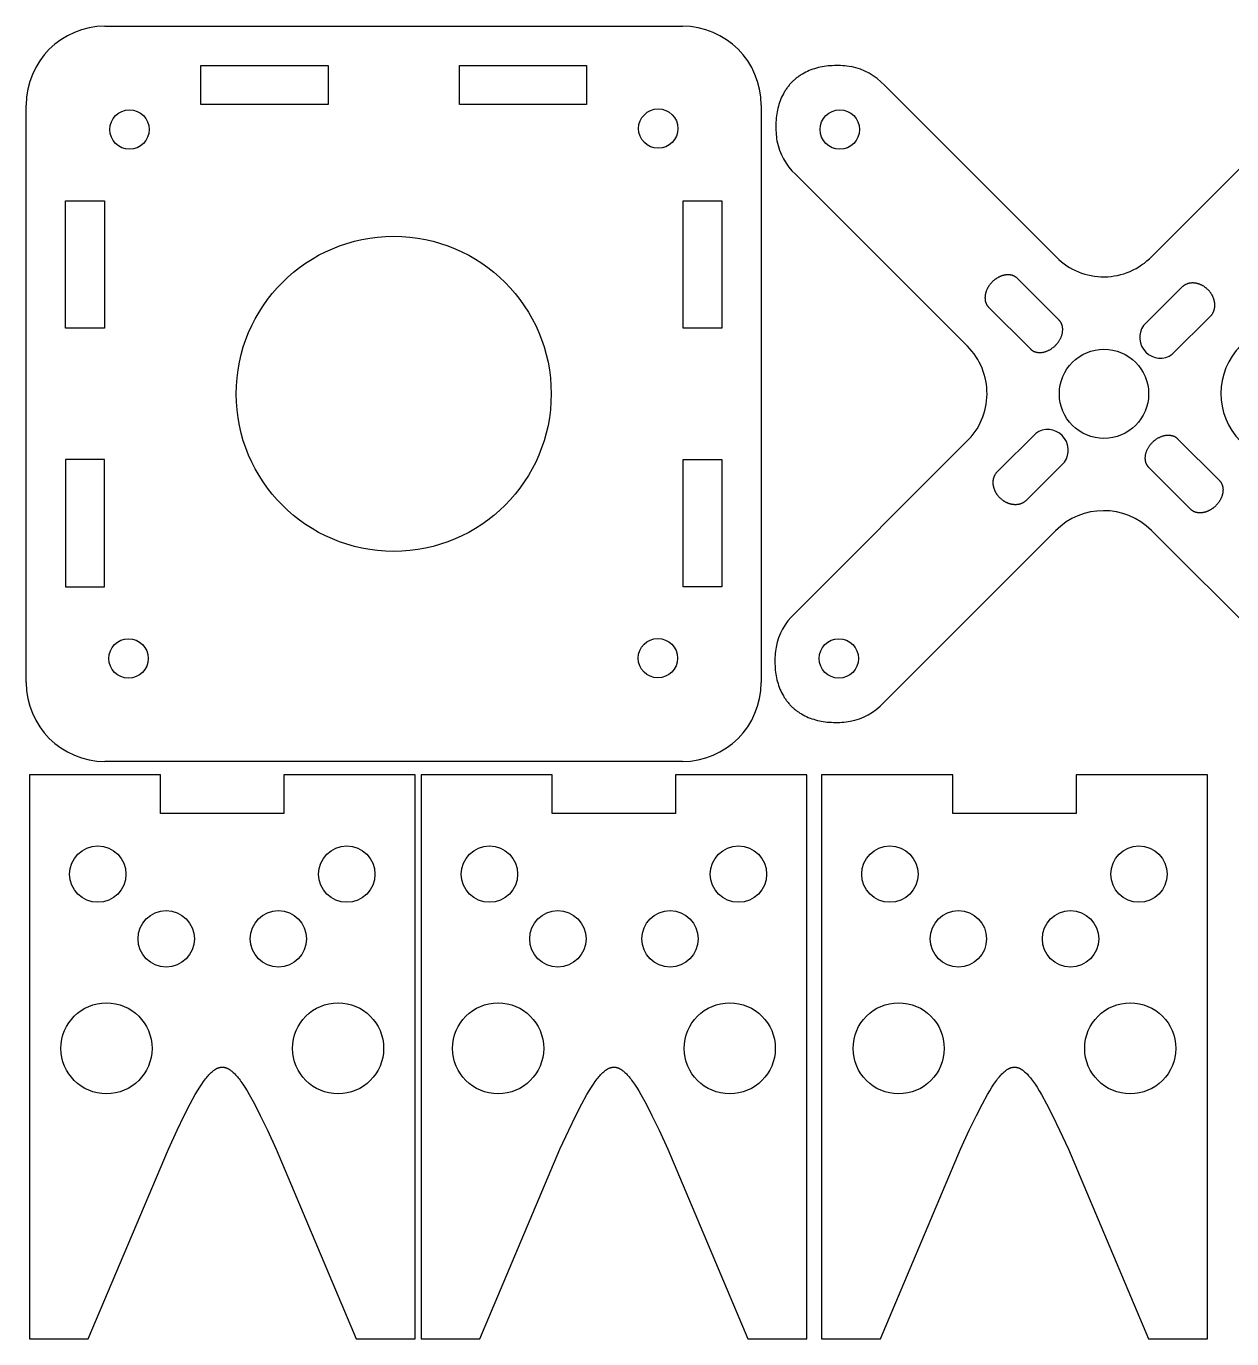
# Model space of a CAD drawing. Extents: x -44 to 122, y -51 to 59.
# Drawn here: x -43.7 to 48.2, y -40.8 to 59.1 of the extents above; entities that cross this region are included whole.
import ezdxf

# ---------------------------------------------------------------- set-up
doc = ezdxf.new("R2010")
doc.units = 0
doc.layers.get('0').update_dxf_attribs({"linetype": 'CONTINUOUS'})
doc.layers.add('DEFAULT', color=1, linetype='CONTINUOUS')

msp = doc.modelspace()

# ---------------------------------------------------------------- linework, layer by layer
for p, q in [((30.392, 39.999), (30.36, 39.981)), ((30.424, 40.016), (30.392, 39.999)), ((30.457, 40.032), (30.424, 40.016)), ((30.489, 40.048), (30.457, 40.032)), ((30.522, 40.063), (30.489, 40.048)), ((30.555, 40.077), (30.522, 40.063)), ((30.588, 40.09), (30.555, 40.077)), ((30.62, 40.103), (30.588, 40.09)), ((30.653, 40.115), (30.62, 40.103)), ((30.686, 40.126), (30.653, 40.115)), ((30.719, 40.137), (30.686, 40.126)), ((30.752, 40.146), (30.719, 40.137)), ((30.785, 40.155), (30.752, 40.146)), ((30.818, 40.163), (30.785, 40.155)), ((30.851, 40.171), (30.818, 40.163)), ((30.884, 40.177), (30.851, 40.171)), ((30.916, 40.183), (30.884, 40.177)), ((30.949, 40.188), (30.916, 40.183)), ((30.981, 40.192), (30.949, 40.188)), ((31.014, 40.196), (30.981, 40.192)), ((31.046, 40.198), (31.014, 40.196)), ((31.078, 40.2), (31.046, 40.198)), ((31.11, 40.201), (31.078, 40.2)), ((31.142, 40.202), (31.11, 40.201)), ((31.173, 40.201), (31.142, 40.202)), ((31.204, 40.2), (31.173, 40.201)), ((31.235, 40.198), (31.204, 40.2)), ((31.266, 40.195), (31.235, 40.198)), ((31.297, 40.192), (31.266, 40.195)), ((31.327, 40.187), (31.297, 40.192)), ((31.357, 40.182), (31.327, 40.187)), ((31.387, 40.176), (31.357, 40.182)), ((31.416, 40.169), (31.387, 40.176)), ((31.445, 40.162), (31.416, 40.169)), ((31.474, 40.153), (31.445, 40.162)), ((31.502, 40.144), (31.474, 40.153)), ((31.53, 40.134), (31.502, 40.144)), ((31.557, 40.123), (31.53, 40.134)), ((31.585, 40.111), (31.557, 40.123)), ((31.611, 40.099), (31.585, 40.111)), ((31.637, 40.085), (31.611, 40.099)), ((31.663, 40.071), (31.637, 40.085)), ((31.689, 40.056), (31.663, 40.071)), ((31.713, 40.04), (31.689, 40.056)), ((31.738, 40.024), (31.713, 40.04)), ((31.761, 40.006), (31.738, 40.024)), ((31.785, 39.988), (31.761, 40.006)), ((29.497, 38.999), (29.484, 38.966)), ((29.51, 39.032), (29.497, 38.999)), ((29.524, 39.065), (29.51, 39.032)), ((29.539, 39.097), (29.524, 39.065)), ((29.555, 39.13), (29.539, 39.097)), ((29.571, 39.163), (29.555, 39.13)), ((29.588, 39.195), (29.571, 39.163)), ((29.606, 39.227), (29.588, 39.195)), ((29.625, 39.259), (29.606, 39.227)), ((29.644, 39.291), (29.625, 39.259)), ((29.664, 39.322), (29.644, 39.291)), ((29.685, 39.354), (29.664, 39.322)), ((29.707, 39.385), (29.685, 39.354)), ((29.729, 39.416), (29.707, 39.385)), ((29.752, 39.447), (29.729, 39.416)), ((29.776, 39.477), (29.752, 39.447)), ((29.8, 39.508), (29.776, 39.477)), ((29.825, 39.537), (29.8, 39.508)), ((29.851, 39.567), (29.825, 39.537)), ((29.878, 39.596), (29.851, 39.567)), ((29.905, 39.625), (29.878, 39.596)), ((29.933, 39.654), (29.905, 39.625)), ((29.962, 39.682), (29.933, 39.654)), ((29.991, 39.709), (29.962, 39.682)), ((30.02, 39.736), (29.991, 39.709)), ((30.049, 39.762), (30.02, 39.736)), ((30.079, 39.787), (30.049, 39.762)), ((30.11, 39.811), (30.079, 39.787)), ((30.14, 39.835), (30.11, 39.811)), ((30.171, 39.858), (30.14, 39.835)), ((30.202, 39.88), (30.171, 39.858)), ((30.233, 39.902), (30.202, 39.88)), ((30.264, 39.923), (30.233, 39.902)), ((30.296, 39.943), (30.264, 39.923)), ((30.328, 39.962), (30.296, 39.943)), ((30.36, 39.981), (30.328, 39.962)), ((31.807, 39.969), (31.785, 39.988)), ((31.83, 39.949), (31.807, 39.969)), ((31.851, 39.928), (31.83, 39.949)), ((35.033, 36.746), (31.851, 39.928)), ((44.382, 39.254), (41.465, 36.338)), ((44.405, 39.277), (44.382, 39.254)), ((44.43, 39.299), (44.405, 39.277)), ((44.455, 39.321), (44.43, 39.299)), ((44.48, 39.341), (44.455, 39.321)), ((44.506, 39.361), (44.48, 39.341)), ((44.532, 39.379), (44.506, 39.361)), ((44.559, 39.397), (44.532, 39.379)), ((44.586, 39.414), (44.559, 39.397)), ((44.614, 39.431), (44.586, 39.414)), ((44.642, 39.446), (44.614, 39.431)), ((44.671, 39.46), (44.642, 39.446)), ((44.7, 39.474), (44.671, 39.46)), ((44.729, 39.487), (44.7, 39.474)), ((44.759, 39.499), (44.729, 39.487)), ((44.789, 39.51), (44.759, 39.499)), ((44.82, 39.52), (44.789, 39.51)), ((44.851, 39.53), (44.82, 39.52)), ((44.882, 39.538), (44.851, 39.53)), ((44.913, 39.546), (44.882, 39.538)), ((44.945, 39.553), (44.913, 39.546)), ((44.977, 39.559), (44.945, 39.553)), ((45.009, 39.565), (44.977, 39.559)), ((45.042, 39.569), (45.009, 39.565)), ((45.075, 39.573), (45.042, 39.569)), ((45.107, 39.576), (45.075, 39.573)), ((45.141, 39.578), (45.107, 39.576)), ((45.174, 39.579), (45.141, 39.578)), ((45.207, 39.579), (45.174, 39.579)), ((45.241, 39.579), (45.207, 39.579)), ((45.275, 39.578), (45.241, 39.579)), ((45.308, 39.576), (45.275, 39.578)), ((45.342, 39.573), (45.308, 39.576)), ((45.376, 39.569), (45.342, 39.573)), ((45.41, 39.565), (45.376, 39.569)), ((45.444, 39.559), (45.41, 39.565)), ((45.478, 39.553), (45.444, 39.559)), ((45.513, 39.546), (45.478, 39.553)), ((45.547, 39.539), (45.513, 39.546)), ((45.581, 39.53), (45.547, 39.539)), ((45.615, 39.521), (45.581, 39.53)), ((45.649, 39.511), (45.615, 39.521)), ((45.683, 39.5), (45.649, 39.511)), ((45.717, 39.488), (45.683, 39.5)), ((45.75, 39.476), (45.717, 39.488)), ((45.784, 39.463), (45.75, 39.476)), ((45.818, 39.449), (45.784, 39.463)), ((45.851, 39.434), (45.818, 39.449)), ((45.884, 39.418), (45.851, 39.434)), ((45.917, 39.402), (45.884, 39.418)), ((45.95, 39.385), (45.917, 39.402)), ((45.983, 39.367), (45.95, 39.385)), ((46.015, 39.348), (45.983, 39.367)), ((46.048, 39.328), (46.015, 39.348)), ((46.08, 39.308), (46.048, 39.328)), ((46.111, 39.287), (46.08, 39.308)), ((46.143, 39.265), (46.111, 39.287)), ((46.174, 39.242), (46.143, 39.265)), ((46.205, 39.219), (46.174, 39.242)), ((46.235, 39.195), (46.205, 39.219)), ((46.265, 39.17), (46.235, 39.195)), ((46.295, 39.144), (46.265, 39.17)), ((46.324, 39.118), (46.295, 39.144)), ((46.353, 39.091), (46.324, 39.118)), ((46.382, 39.063), (46.353, 39.091)), ((46.41, 39.034), (46.382, 39.063)), ((46.437, 39.005), (46.41, 39.034)), ((46.464, 38.976), (46.437, 39.005)), ((29.387, 38.509), (29.385, 38.477)), ((29.385, 38.477), (29.385, 38.445)), ((29.385, 38.445), (29.386, 38.414)), ((29.386, 38.414), (29.387, 38.382)), ((29.389, 38.541), (29.387, 38.509)), ((29.387, 38.382), (29.389, 38.351)), ((29.391, 38.573), (29.389, 38.541)), ((29.389, 38.351), (29.392, 38.321)), ((29.395, 38.605), (29.391, 38.573)), ((29.392, 38.321), (29.395, 38.29)), ((29.399, 38.638), (29.395, 38.605)), ((29.395, 38.29), (29.4, 38.26)), ((29.404, 38.671), (29.399, 38.638)), ((29.4, 38.26), (29.405, 38.23)), ((29.41, 38.703), (29.404, 38.671)), ((29.405, 38.23), (29.411, 38.2)), ((29.416, 38.736), (29.41, 38.703)), ((29.411, 38.2), (29.418, 38.171)), ((29.424, 38.769), (29.416, 38.736)), ((29.418, 38.171), (29.425, 38.142)), ((29.432, 38.802), (29.424, 38.769)), ((29.425, 38.142), (29.434, 38.113)), ((29.441, 38.835), (29.432, 38.802)), ((29.434, 38.113), (29.443, 38.085)), ((29.45, 38.868), (29.441, 38.835)), ((29.443, 38.085), (29.453, 38.057)), ((29.461, 38.901), (29.45, 38.868)), ((29.453, 38.057), (29.464, 38.029)), ((29.472, 38.933), (29.461, 38.901)), ((29.464, 38.029), (29.476, 38.002)), ((29.484, 38.966), (29.472, 38.933)), ((29.476, 38.002), (29.488, 37.976)), ((46.489, 38.946), (46.464, 38.976)), ((46.514, 38.916), (46.489, 38.946)), ((46.539, 38.885), (46.514, 38.916)), ((46.562, 38.854), (46.539, 38.885)), ((46.585, 38.823), (46.562, 38.854)), ((46.606, 38.792), (46.585, 38.823)), ((46.627, 38.76), (46.606, 38.792)), ((46.648, 38.728), (46.627, 38.76)), ((46.667, 38.696), (46.648, 38.728)), ((46.686, 38.664), (46.667, 38.696)), ((46.704, 38.631), (46.686, 38.664)), ((46.721, 38.598), (46.704, 38.631)), ((46.738, 38.565), (46.721, 38.598)), ((46.753, 38.532), (46.738, 38.565)), ((46.768, 38.498), (46.753, 38.532)), ((46.782, 38.465), (46.768, 38.498)), ((46.795, 38.431), (46.782, 38.465)), ((46.808, 38.397), (46.795, 38.431)), ((46.819, 38.363), (46.808, 38.397)), ((46.83, 38.329), (46.819, 38.363)), ((46.84, 38.295), (46.83, 38.329)), ((46.85, 38.261), (46.84, 38.295)), ((46.858, 38.227), (46.85, 38.261)), ((46.866, 38.193), (46.858, 38.227)), ((46.873, 38.159), (46.866, 38.193)), ((46.879, 38.125), (46.873, 38.159)), ((46.884, 38.091), (46.879, 38.125)), ((46.889, 38.057), (46.884, 38.091)), ((46.892, 38.023), (46.889, 38.057)), ((46.895, 37.989), (46.892, 38.023)), ((29.488, 37.976), (29.502, 37.949)), ((29.502, 37.949), (29.516, 37.924)), ((29.516, 37.924), (29.531, 37.898)), ((29.531, 37.898), (29.547, 37.873)), ((29.547, 37.873), (29.563, 37.849)), ((29.563, 37.849), (29.581, 37.825)), ((29.581, 37.825), (29.599, 37.802)), ((29.599, 37.802), (29.618, 37.779)), ((29.618, 37.779), (29.638, 37.757)), ((29.638, 37.757), (29.659, 37.736)), ((29.659, 37.736), (32.841, 34.554)), ((43.657, 34.146), (46.574, 37.062)), ((46.574, 37.062), (46.597, 37.086)), ((46.597, 37.086), (46.619, 37.11)), ((46.619, 37.11), (46.64, 37.135)), ((46.64, 37.135), (46.661, 37.16)), ((46.661, 37.16), (46.68, 37.186)), ((46.68, 37.186), (46.699, 37.213)), ((46.699, 37.213), (46.717, 37.24)), ((46.717, 37.24), (46.734, 37.267)), ((46.734, 37.267), (46.75, 37.295)), ((46.75, 37.295), (46.765, 37.323)), ((46.765, 37.323), (46.78, 37.351)), ((46.78, 37.351), (46.793, 37.381)), ((46.793, 37.381), (46.806, 37.41)), ((46.806, 37.41), (46.818, 37.44)), ((46.818, 37.44), (46.829, 37.47)), ((46.829, 37.47), (46.84, 37.5)), ((46.84, 37.5), (46.849, 37.531)), ((46.849, 37.531), (46.858, 37.562)), ((46.858, 37.562), (46.866, 37.594)), ((46.866, 37.594), (46.873, 37.626)), ((46.873, 37.626), (46.879, 37.658)), ((46.879, 37.658), (46.884, 37.69)), ((46.884, 37.69), (46.889, 37.722)), ((46.889, 37.722), (46.892, 37.755)), ((46.892, 37.755), (46.895, 37.788)), ((46.897, 37.955), (46.895, 37.989)), ((46.895, 37.788), (46.897, 37.821)), ((46.898, 37.921), (46.897, 37.955)), ((46.897, 37.821), (46.898, 37.854)), ((46.899, 37.888), (46.898, 37.921)), ((46.898, 37.854), (46.899, 37.888)), ((35.047, 36.732), (35.033, 36.746)), ((35.06, 36.718), (35.047, 36.732)), ((35.073, 36.703), (35.06, 36.718)), ((35.086, 36.689), (35.073, 36.703)), ((35.098, 36.674), (35.086, 36.689)), ((35.11, 36.658), (35.098, 36.674)), ((35.121, 36.643), (35.11, 36.658)), ((35.132, 36.627), (35.121, 36.643)), ((35.143, 36.611), (35.132, 36.627)), ((35.154, 36.595), (35.143, 36.611)), ((35.164, 36.579), (35.154, 36.595)), ((35.174, 36.562), (35.164, 36.579)), ((35.183, 36.545), (35.174, 36.562)), ((35.192, 36.528), (35.183, 36.545)), ((35.201, 36.511), (35.192, 36.528)), ((35.21, 36.493), (35.201, 36.511)), ((35.218, 36.476), (35.21, 36.493)), ((35.226, 36.458), (35.218, 36.476)), ((35.233, 36.44), (35.226, 36.458)), ((35.24, 36.421), (35.233, 36.44)), ((35.247, 36.403), (35.24, 36.421)), ((35.253, 36.384), (35.247, 36.403)), ((35.259, 36.365), (35.253, 36.384)), ((35.265, 36.346), (35.259, 36.365)), ((35.27, 36.327), (35.265, 36.346)), ((35.275, 36.308), (35.27, 36.327)), ((35.28, 36.288), (35.275, 36.308)), ((35.284, 36.268), (35.28, 36.288)), ((35.288, 36.248), (35.284, 36.268)), ((35.291, 36.228), (35.288, 36.248)), ((35.295, 36.208), (35.291, 36.228)), ((35.297, 36.188), (35.295, 36.208)), ((35.3, 36.167), (35.297, 36.188)), ((35.302, 36.147), (35.3, 36.167)), ((35.304, 36.126), (35.302, 36.147)), ((35.305, 36.105), (35.304, 36.126)), ((35.307, 36.063), (35.305, 36.105)), ((35.306, 35.978), (35.307, 36.021)), ((35.307, 36.021), (35.307, 36.063)), ((34.894, 34.976), (34.925, 35.015)), ((34.925, 35.015), (34.956, 35.055)), ((34.956, 35.055), (34.985, 35.095)), ((34.985, 35.095), (35.013, 35.137)), ((35.013, 35.137), (35.04, 35.178)), ((35.04, 35.178), (35.066, 35.221)), ((35.066, 35.221), (35.091, 35.264)), ((35.091, 35.264), (35.115, 35.307)), ((35.115, 35.307), (35.137, 35.351)), ((35.137, 35.351), (35.158, 35.396)), ((35.158, 35.396), (35.178, 35.44)), ((35.178, 35.44), (35.197, 35.486)), ((35.197, 35.486), (35.214, 35.531)), ((35.214, 35.531), (35.23, 35.577)), ((35.23, 35.577), (35.244, 35.622)), ((35.244, 35.622), (35.257, 35.667)), ((35.257, 35.667), (35.269, 35.713)), ((35.269, 35.713), (35.279, 35.757)), ((35.279, 35.757), (35.287, 35.802)), ((35.287, 35.802), (35.294, 35.846)), ((35.294, 35.846), (35.299, 35.89)), ((35.299, 35.89), (35.303, 35.934)), ((35.303, 35.934), (35.306, 35.978)), ((32.841, 34.554), (32.855, 34.54)), ((32.855, 34.54), (32.869, 34.527)), ((32.869, 34.527), (32.884, 34.514)), ((32.884, 34.514), (32.898, 34.501)), ((32.898, 34.501), (32.913, 34.489)), ((32.913, 34.489), (32.929, 34.477)), ((32.929, 34.477), (32.944, 34.466)), ((32.944, 34.466), (32.96, 34.454)), ((32.96, 34.454), (32.976, 34.444)), ((32.976, 34.444), (32.992, 34.433)), ((32.992, 34.433), (33.008, 34.423)), ((33.008, 34.423), (33.025, 34.413)), ((33.025, 34.413), (33.042, 34.404)), ((33.042, 34.404), (33.059, 34.394)), ((33.059, 34.394), (33.076, 34.386)), ((33.076, 34.386), (33.094, 34.377)), ((33.094, 34.377), (33.111, 34.369)), ((33.111, 34.369), (33.129, 34.361)), ((33.129, 34.361), (33.147, 34.354)), ((33.147, 34.354), (33.166, 34.347)), ((33.166, 34.347), (33.184, 34.34)), ((33.184, 34.34), (33.203, 34.334)), ((33.203, 34.334), (33.222, 34.328)), ((33.222, 34.328), (33.241, 34.322)), ((33.241, 34.322), (33.26, 34.317)), ((33.26, 34.317), (33.279, 34.312)), ((33.279, 34.312), (33.299, 34.307)), ((33.299, 34.307), (33.319, 34.303)), ((33.319, 34.303), (33.338, 34.299)), ((33.338, 34.299), (33.359, 34.296)), ((33.359, 34.296), (33.379, 34.292)), ((33.379, 34.292), (33.399, 34.29)), ((33.399, 34.29), (33.419, 34.287)), ((33.419, 34.287), (33.44, 34.285)), ((33.44, 34.285), (33.461, 34.283)), ((33.461, 34.283), (33.482, 34.282)), ((33.482, 34.282), (33.524, 34.28)), ((33.524, 34.28), (33.566, 34.28)), ((33.566, 34.28), (33.609, 34.281)), ((33.609, 34.281), (33.653, 34.283)), ((33.653, 34.283), (33.696, 34.287)), ((33.696, 34.287), (33.74, 34.293)), ((33.74, 34.293), (33.785, 34.3)), ((33.785, 34.3), (33.83, 34.308)), ((33.83, 34.308), (33.874, 34.318)), ((33.874, 34.318), (33.919, 34.33)), ((33.919, 34.33), (33.965, 34.342)), ((33.965, 34.342), (34.01, 34.357)), ((34.01, 34.357), (34.056, 34.373)), ((34.056, 34.373), (34.101, 34.39)), ((34.101, 34.39), (34.146, 34.408)), ((34.146, 34.408), (34.191, 34.428)), ((34.191, 34.428), (34.236, 34.45)), ((34.236, 34.45), (34.28, 34.472)), ((34.28, 34.472), (34.323, 34.496)), ((34.323, 34.496), (34.366, 34.521)), ((34.366, 34.521), (34.409, 34.547)), ((34.409, 34.547), (34.45, 34.574)), ((34.45, 34.574), (34.491, 34.602)), ((34.491, 34.602), (34.532, 34.631)), ((34.532, 34.631), (34.572, 34.662)), ((34.572, 34.662), (34.611, 34.693)), ((34.611, 34.693), (34.649, 34.725)), ((34.649, 34.725), (34.687, 34.758)), ((34.687, 34.758), (34.723, 34.793)), ((34.723, 34.793), (34.759, 34.828)), ((34.759, 34.828), (34.794, 34.864)), ((34.794, 34.864), (34.828, 34.9)), ((34.828, 34.9), (34.862, 34.938)), ((34.862, 34.938), (34.894, 34.976)), ((30.332, 25.205), (33.249, 28.122)), ((41.792, 26.96), (41.815, 27.004)), ((41.815, 27.004), (41.84, 27.047)), ((41.84, 27.047), (41.866, 27.089)), ((41.866, 27.089), (41.893, 27.131)), ((41.893, 27.131), (41.921, 27.172)), ((41.921, 27.172), (41.951, 27.212)), ((41.951, 27.212), (41.981, 27.252)), ((41.981, 27.252), (42.012, 27.291)), ((42.012, 27.291), (42.045, 27.33)), ((42.045, 27.33), (42.078, 27.367)), ((42.078, 27.367), (42.112, 27.404)), ((42.112, 27.404), (42.147, 27.44)), ((42.147, 27.44), (42.183, 27.475)), ((42.183, 27.475), (42.22, 27.509)), ((42.22, 27.509), (42.257, 27.542)), ((42.257, 27.542), (42.296, 27.575)), ((42.296, 27.575), (42.335, 27.606)), ((42.335, 27.606), (42.374, 27.636)), ((42.374, 27.636), (42.415, 27.665)), ((42.415, 27.665), (42.456, 27.694)), ((42.456, 27.694), (42.498, 27.721)), ((42.498, 27.721), (42.54, 27.747)), ((42.54, 27.747), (42.583, 27.772)), ((42.583, 27.772), (42.627, 27.795)), ((42.627, 27.795), (42.67, 27.818)), ((42.67, 27.818), (42.715, 27.839)), ((42.715, 27.839), (42.76, 27.859)), ((42.76, 27.859), (42.805, 27.878)), ((42.805, 27.878), (42.851, 27.895)), ((42.851, 27.895), (42.896, 27.911)), ((42.896, 27.911), (42.942, 27.925)), ((42.942, 27.925), (42.987, 27.938)), ((42.987, 27.938), (43.032, 27.949)), ((43.032, 27.949), (43.077, 27.959)), ((43.077, 27.959), (43.121, 27.968)), ((43.121, 27.968), (43.166, 27.974)), ((43.166, 27.974), (43.21, 27.98)), ((43.21, 27.98), (43.254, 27.984)), ((43.254, 27.984), (43.297, 27.987)), ((43.297, 27.987), (43.34, 27.988)), ((43.34, 27.988), (43.383, 27.987)), ((43.383, 27.987), (43.425, 27.986)), ((43.425, 27.986), (43.446, 27.984)), ((43.446, 27.984), (43.466, 27.983)), ((43.466, 27.983), (43.487, 27.98)), ((43.487, 27.98), (43.507, 27.978)), ((43.507, 27.978), (43.528, 27.975)), ((43.528, 27.975), (43.548, 27.972)), ((43.548, 27.972), (43.568, 27.968)), ((43.568, 27.968), (43.588, 27.964)), ((43.588, 27.964), (43.607, 27.96)), ((43.607, 27.96), (43.627, 27.956)), ((43.627, 27.956), (43.646, 27.951)), ((43.646, 27.951), (43.666, 27.945)), ((43.666, 27.945), (43.685, 27.94)), ((43.685, 27.94), (43.704, 27.934)), ((43.704, 27.934), (43.722, 27.927)), ((43.722, 27.927), (43.741, 27.921)), ((43.741, 27.921), (43.759, 27.914)), ((43.759, 27.914), (43.777, 27.906)), ((43.777, 27.906), (43.795, 27.898)), ((43.795, 27.898), (43.813, 27.89)), ((43.813, 27.89), (43.83, 27.882)), ((43.83, 27.882), (43.848, 27.873)), ((43.848, 27.873), (43.865, 27.864)), ((43.865, 27.864), (43.881, 27.854)), ((43.881, 27.854), (43.898, 27.845)), ((43.898, 27.845), (43.915, 27.834)), ((43.915, 27.834), (43.931, 27.824)), ((43.931, 27.824), (43.947, 27.813)), ((43.947, 27.813), (43.962, 27.802)), ((43.962, 27.802), (43.978, 27.79)), ((43.978, 27.79), (43.993, 27.778)), ((43.993, 27.778), (44.008, 27.766)), ((44.008, 27.766), (44.023, 27.754)), ((44.023, 27.754), (44.037, 27.741)), ((44.037, 27.741), (44.051, 27.727)), ((44.051, 27.727), (44.065, 27.714)), ((44.065, 27.714), (47.247, 24.532)), ((41.599, 26.247), (41.6, 26.29)), ((41.599, 26.204), (41.599, 26.247)), ((41.601, 26.162), (41.599, 26.204)), ((41.6, 26.29), (41.603, 26.333)), ((41.603, 26.141), (41.601, 26.162)), ((41.603, 26.333), (41.607, 26.377)), ((41.604, 26.121), (41.603, 26.141)), ((41.606, 26.1), (41.604, 26.121)), ((41.609, 26.08), (41.606, 26.1)), ((41.607, 26.377), (41.612, 26.421)), ((41.612, 26.059), (41.609, 26.08)), ((41.612, 26.421), (41.619, 26.465)), ((41.615, 26.039), (41.612, 26.059)), ((41.618, 26.019), (41.615, 26.039)), ((41.622, 25.999), (41.618, 26.019)), ((41.619, 26.465), (41.628, 26.51)), ((41.627, 25.979), (41.622, 25.999)), ((41.628, 26.51), (41.638, 26.555)), ((41.638, 26.555), (41.649, 26.6)), ((41.649, 26.6), (41.662, 26.645)), ((41.662, 26.645), (41.676, 26.691)), ((41.676, 26.691), (41.692, 26.736)), ((41.692, 26.736), (41.709, 26.782)), ((41.709, 26.782), (41.728, 26.827)), ((41.728, 26.827), (41.748, 26.872)), ((41.748, 26.872), (41.769, 26.916)), ((41.769, 26.916), (41.792, 26.96)), ((30.156, 24.973), (30.173, 25.001)), ((30.173, 25.001), (30.19, 25.028)), ((30.19, 25.028), (30.207, 25.055)), ((30.207, 25.055), (30.226, 25.081)), ((30.226, 25.081), (30.246, 25.107)), ((30.246, 25.107), (30.266, 25.132)), ((30.266, 25.132), (30.287, 25.157)), ((30.287, 25.157), (30.31, 25.181)), ((30.31, 25.181), (30.332, 25.205)), ((35.441, 25.93), (32.525, 23.013)), ((41.631, 25.96), (41.627, 25.979)), ((41.636, 25.941), (41.631, 25.96)), ((41.642, 25.921), (41.636, 25.941)), ((41.647, 25.902), (41.642, 25.921)), ((41.653, 25.883), (41.647, 25.902)), ((41.66, 25.865), (41.653, 25.883)), ((41.666, 25.846), (41.66, 25.865)), ((41.673, 25.828), (41.666, 25.846)), ((41.681, 25.81), (41.673, 25.828)), ((41.688, 25.792), (41.681, 25.81)), ((41.697, 25.774), (41.688, 25.792)), ((41.705, 25.757), (41.697, 25.774)), ((41.714, 25.739), (41.705, 25.757)), ((41.723, 25.722), (41.714, 25.739)), ((41.732, 25.705), (41.723, 25.722)), ((41.742, 25.689), (41.732, 25.705)), ((41.752, 25.672), (41.742, 25.689)), ((41.763, 25.656), (41.752, 25.672)), ((41.774, 25.64), (41.763, 25.656)), ((41.785, 25.625), (41.774, 25.64)), ((41.797, 25.609), (41.785, 25.625)), ((41.809, 25.594), (41.797, 25.609)), ((41.821, 25.579), (41.809, 25.594)), ((41.833, 25.564), (41.821, 25.579)), ((41.846, 25.55), (41.833, 25.564)), ((41.86, 25.536), (41.846, 25.55)), ((41.873, 25.522), (41.86, 25.536)), ((45.055, 22.34), (41.873, 25.522)), ((30.008, 24.413), (30.009, 24.446)), ((30.008, 24.38), (30.008, 24.413)), ((30.008, 24.346), (30.008, 24.38)), ((30.009, 24.312), (30.008, 24.346)), ((30.009, 24.446), (30.011, 24.479)), ((30.011, 24.279), (30.009, 24.312)), ((30.011, 24.479), (30.014, 24.512)), ((30.014, 24.245), (30.011, 24.279)), ((30.014, 24.512), (30.018, 24.545)), ((30.018, 24.211), (30.014, 24.245)), ((30.018, 24.545), (30.022, 24.578)), ((30.022, 24.177), (30.018, 24.211)), ((30.022, 24.578), (30.028, 24.61)), ((30.028, 24.143), (30.022, 24.177)), ((30.028, 24.61), (30.034, 24.642)), ((30.034, 24.108), (30.028, 24.143)), ((30.034, 24.642), (30.041, 24.674)), ((30.04, 24.074), (30.034, 24.108)), ((30.048, 24.04), (30.04, 24.074)), ((30.041, 24.674), (30.049, 24.705)), ((30.057, 24.006), (30.048, 24.04)), ((30.049, 24.705), (30.057, 24.736)), ((30.057, 24.736), (30.067, 24.767)), ((30.066, 23.972), (30.057, 24.006)), ((30.067, 24.767), (30.077, 24.797)), ((30.077, 24.797), (30.088, 24.828)), ((30.088, 24.828), (30.1, 24.857)), ((30.1, 24.857), (30.113, 24.887)), ((30.113, 24.887), (30.127, 24.916)), ((30.127, 24.916), (30.141, 24.945)), ((30.141, 24.945), (30.156, 24.973)), ((47.247, 24.532), (47.268, 24.51)), ((47.268, 24.51), (47.288, 24.488)), ((47.288, 24.488), (47.307, 24.465)), ((47.307, 24.465), (47.326, 24.442)), ((47.326, 24.442), (47.343, 24.418)), ((47.343, 24.418), (47.36, 24.394)), ((47.36, 24.394), (47.376, 24.369)), ((47.376, 24.369), (47.391, 24.344)), ((47.391, 24.344), (47.405, 24.318)), ((47.405, 24.318), (47.418, 24.292)), ((47.418, 24.292), (47.431, 24.265)), ((47.431, 24.265), (47.442, 24.238)), ((47.442, 24.238), (47.453, 24.211)), ((47.453, 24.211), (47.463, 24.183)), ((47.463, 24.183), (47.473, 24.154)), ((47.473, 24.154), (47.481, 24.126)), ((47.481, 24.126), (47.489, 24.097)), ((47.489, 24.097), (47.495, 24.067)), ((47.495, 24.067), (47.501, 24.038)), ((47.501, 24.038), (47.507, 24.008)), ((47.507, 24.008), (47.511, 23.977)), ((30.076, 23.938), (30.066, 23.972)), ((30.087, 23.904), (30.076, 23.938)), ((30.099, 23.87), (30.087, 23.904)), ((30.111, 23.836), (30.099, 23.87)), ((30.124, 23.803), (30.111, 23.836)), ((30.138, 23.769), (30.124, 23.803)), ((30.153, 23.736), (30.138, 23.769)), ((30.169, 23.703), (30.153, 23.736)), ((30.185, 23.669), (30.169, 23.703)), ((30.202, 23.637), (30.185, 23.669)), ((30.22, 23.604), (30.202, 23.637)), ((30.239, 23.571), (30.22, 23.604)), ((30.259, 23.539), (30.239, 23.571)), ((30.279, 23.507), (30.259, 23.539)), ((30.3, 23.476), (30.279, 23.507)), ((30.322, 23.444), (30.3, 23.476)), ((30.344, 23.413), (30.322, 23.444)), ((30.368, 23.382), (30.344, 23.413)), ((30.392, 23.352), (30.368, 23.382)), ((30.417, 23.322), (30.392, 23.352)), ((30.443, 23.292), (30.417, 23.322)), ((30.469, 23.262), (30.443, 23.292)), ((30.496, 23.233), (30.469, 23.262)), ((30.524, 23.205), (30.496, 23.233)), ((30.553, 23.177), (30.524, 23.205)), ((30.582, 23.15), (30.553, 23.177)), ((30.611, 23.123), (30.582, 23.15)), ((30.641, 23.097), (30.611, 23.123)), ((30.671, 23.073), (30.641, 23.097)), ((30.702, 23.048), (30.671, 23.073)), ((30.732, 23.025), (30.702, 23.048)), ((30.764, 23.002), (30.732, 23.025)), ((30.795, 22.981), (30.764, 23.002)), ((32.525, 23.013), (32.501, 22.99)), ((47.281, 23.008), (47.262, 22.977)), ((47.3, 23.04), (47.281, 23.008)), ((47.318, 23.073), (47.3, 23.04)), ((47.335, 23.105), (47.318, 23.073)), ((47.352, 23.137), (47.335, 23.105)), ((47.367, 23.17), (47.352, 23.137)), ((47.382, 23.203), (47.367, 23.17)), ((47.396, 23.235), (47.382, 23.203)), ((47.41, 23.268), (47.396, 23.235)), ((47.422, 23.301), (47.41, 23.268)), ((47.434, 23.334), (47.422, 23.301)), ((47.446, 23.367), (47.434, 23.334)), ((47.456, 23.4), (47.446, 23.367)), ((47.466, 23.433), (47.456, 23.4)), ((47.474, 23.466), (47.466, 23.433)), ((47.483, 23.499), (47.474, 23.466)), ((47.49, 23.531), (47.483, 23.499)), ((47.497, 23.564), (47.49, 23.531)), ((47.502, 23.597), (47.497, 23.564)), ((47.507, 23.629), (47.502, 23.597)), ((47.512, 23.662), (47.507, 23.629)), ((47.511, 23.977), (47.515, 23.947)), ((47.515, 23.694), (47.512, 23.662)), ((47.515, 23.947), (47.518, 23.916)), ((47.518, 23.727), (47.515, 23.694)), ((47.518, 23.916), (47.52, 23.885)), ((47.52, 23.759), (47.518, 23.727)), ((47.52, 23.885), (47.521, 23.854)), ((47.521, 23.79), (47.52, 23.759)), ((47.521, 23.854), (47.521, 23.822)), ((47.521, 23.822), (47.521, 23.79)), ((30.827, 22.959), (30.795, 22.981)), ((30.859, 22.939), (30.827, 22.959)), ((30.891, 22.92), (30.859, 22.939)), ((30.923, 22.901), (30.891, 22.92)), ((30.956, 22.883), (30.923, 22.901)), ((30.989, 22.866), (30.956, 22.883)), ((31.022, 22.849), (30.989, 22.866)), ((31.055, 22.834), (31.022, 22.849)), ((31.089, 22.819), (31.055, 22.834)), ((31.122, 22.805), (31.089, 22.819)), ((31.156, 22.792), (31.122, 22.805)), ((31.19, 22.779), (31.156, 22.792)), ((31.224, 22.767), (31.19, 22.779)), ((31.257, 22.757), (31.224, 22.767)), ((31.291, 22.746), (31.257, 22.757)), ((31.326, 22.737), (31.291, 22.746)), ((31.36, 22.729), (31.326, 22.737)), ((31.394, 22.721), (31.36, 22.729)), ((31.428, 22.714), (31.394, 22.721)), ((31.462, 22.708), (31.428, 22.714)), ((31.496, 22.703), (31.462, 22.708)), ((31.53, 22.698), (31.496, 22.703)), ((31.564, 22.695), (31.53, 22.698)), ((31.598, 22.692), (31.564, 22.695)), ((31.632, 22.69), (31.598, 22.692)), ((31.665, 22.689), (31.632, 22.69)), ((31.699, 22.688), (31.665, 22.689)), ((31.732, 22.689), (31.699, 22.688)), ((31.766, 22.69), (31.732, 22.689)), ((31.799, 22.692), (31.766, 22.69)), ((31.832, 22.695), (31.799, 22.692)), ((31.864, 22.698), (31.832, 22.695)), ((31.897, 22.703), (31.864, 22.698)), ((31.929, 22.708), (31.897, 22.703)), ((31.961, 22.714), (31.929, 22.708)), ((31.993, 22.721), (31.961, 22.714)), ((32.024, 22.729), (31.993, 22.721)), ((32.056, 22.738), (32.024, 22.729)), ((32.086, 22.747), (32.056, 22.738)), ((32.117, 22.758), (32.086, 22.747)), ((32.147, 22.769), (32.117, 22.758)), ((32.177, 22.781), (32.147, 22.769)), ((32.206, 22.793), (32.177, 22.781)), ((32.235, 22.807), (32.206, 22.793)), ((32.264, 22.822), (32.235, 22.807)), ((32.292, 22.837), (32.264, 22.822)), ((32.32, 22.853), (32.292, 22.837)), ((32.347, 22.87), (32.32, 22.853)), ((32.374, 22.888), (32.347, 22.87)), ((32.401, 22.907), (32.374, 22.888)), ((32.426, 22.926), (32.401, 22.907)), ((32.452, 22.947), (32.426, 22.926)), ((32.477, 22.968), (32.452, 22.947)), ((32.501, 22.99), (32.477, 22.968)), ((45.077, 22.319), (45.055, 22.34)), ((45.099, 22.299), (45.077, 22.319)), ((45.122, 22.28), (45.099, 22.299)), ((45.145, 22.261), (45.122, 22.28)), ((45.169, 22.244), (45.145, 22.261)), ((45.193, 22.227), (45.169, 22.244)), ((45.218, 22.211), (45.193, 22.227)), ((45.243, 22.196), (45.218, 22.211)), ((45.269, 22.182), (45.243, 22.196)), ((45.295, 22.169), (45.269, 22.182)), ((45.322, 22.156), (45.295, 22.169)), ((45.349, 22.145), (45.322, 22.156)), ((45.376, 22.134), (45.349, 22.145)), ((45.404, 22.124), (45.376, 22.134)), ((45.433, 22.114), (45.404, 22.124)), ((45.461, 22.106), (45.433, 22.114)), ((45.49, 22.098), (45.461, 22.106)), ((45.52, 22.091), (45.49, 22.098)), ((45.549, 22.085), (45.52, 22.091)), ((45.579, 22.08), (45.549, 22.085)), ((45.609, 22.076), (45.579, 22.08)), ((45.64, 22.072), (45.609, 22.076)), ((45.671, 22.069), (45.64, 22.072)), ((45.702, 22.067), (45.671, 22.069)), ((45.733, 22.066), (45.702, 22.067)), ((45.765, 22.066), (45.733, 22.066)), ((45.796, 22.066), (45.765, 22.066)), ((45.828, 22.067), (45.796, 22.066)), ((45.86, 22.069), (45.828, 22.067)), ((45.893, 22.072), (45.86, 22.069)), ((45.925, 22.075), (45.893, 22.072)), ((45.957, 22.08), (45.925, 22.075)), ((45.99, 22.085), (45.957, 22.08)), ((46.023, 22.09), (45.99, 22.085)), ((46.055, 22.097), (46.023, 22.09)), ((46.088, 22.104), (46.055, 22.097)), ((46.121, 22.112), (46.088, 22.104)), ((46.154, 22.121), (46.121, 22.112)), ((46.187, 22.131), (46.154, 22.121)), ((46.22, 22.141), (46.187, 22.131)), ((46.253, 22.153), (46.22, 22.141)), ((46.286, 22.164), (46.253, 22.153)), ((46.319, 22.177), (46.286, 22.164)), ((46.352, 22.191), (46.319, 22.177)), ((46.384, 22.205), (46.352, 22.191)), ((46.417, 22.22), (46.384, 22.205)), ((46.449, 22.235), (46.417, 22.22)), ((46.482, 22.252), (46.449, 22.235)), ((46.514, 22.269), (46.482, 22.252)), ((46.546, 22.287), (46.514, 22.269)), ((46.578, 22.305), (46.546, 22.287)), ((46.61, 22.325), (46.578, 22.305)), ((46.642, 22.345), (46.61, 22.325)), ((46.673, 22.366), (46.642, 22.345)), ((46.705, 22.387), (46.673, 22.366)), ((46.736, 22.41), (46.705, 22.387)), ((46.766, 22.433), (46.736, 22.41)), ((46.797, 22.456), (46.766, 22.433)), ((46.827, 22.481), (46.797, 22.456)), ((46.857, 22.506), (46.827, 22.481)), ((46.886, 22.532), (46.857, 22.506)), ((46.916, 22.558), (46.886, 22.532)), ((46.945, 22.586), (46.916, 22.558)), ((46.973, 22.614), (46.945, 22.586)), ((47.001, 22.642), (46.973, 22.614)), ((47.028, 22.671), (47.001, 22.642)), ((47.055, 22.7), (47.028, 22.671)), ((47.081, 22.73), (47.055, 22.7)), ((47.106, 22.76), (47.081, 22.73)), ((47.131, 22.79), (47.106, 22.76)), ((47.154, 22.821), (47.131, 22.79)), ((47.177, 22.851), (47.154, 22.821)), ((47.2, 22.882), (47.177, 22.851)), ((47.221, 22.914), (47.2, 22.882)), ((47.242, 22.945), (47.221, 22.914)), ((47.262, 22.977), (47.242, 22.945))]:
    msp.add_line(p, q)
msp.add_circle((38.453, 31.133), 3.4)
for centre, start, end in [((42.745, 35.425), 144.51737, 305.48263), ((34.162, 26.842), 324.51737, 125.48263)]:
    msp.add_arc(centre, 1.572, start, end)
at = {"layer": 'DEFAULT'}
for p, q in [((-37.668, 59.134), (6.332, 59.134)), ((-30.368, 56.134), (-20.668, 56.134)), ((-30.368, 53.184), (-30.368, 56.134)), ((-20.668, 56.134), (-20.668, 53.184)), ((-10.668, 56.134), (-0.968, 56.134)), ((-10.668, 53.184), (-10.668, 56.134)), ((-0.968, 56.134), (-0.968, 53.184)), ((16.836, 56.015), (16.689, 55.981)), ((16.985, 56.044), (16.836, 56.015)), ((17.135, 56.069), (16.985, 56.044)), ((17.287, 56.091), (17.135, 56.069)), ((17.44, 56.108), (17.287, 56.091)), ((17.595, 56.122), (17.44, 56.108)), ((17.751, 56.131), (17.595, 56.122)), ((17.908, 56.137), (17.751, 56.131)), ((18.066, 56.139), (17.908, 56.137)), ((18.225, 56.138), (18.066, 56.139)), ((18.385, 56.133), (18.225, 56.138)), ((18.545, 56.124), (18.385, 56.133)), ((18.706, 56.112), (18.545, 56.124)), ((18.867, 56.096), (18.706, 56.112)), ((19.029, 56.077), (18.867, 56.096)), ((19.191, 56.055), (19.029, 56.077)), ((14.794, 54.991), (14.743, 54.943)), ((14.846, 55.039), (14.794, 54.991)), ((14.899, 55.085), (14.846, 55.039)), ((14.953, 55.131), (14.899, 55.085)), ((15.007, 55.175), (14.953, 55.131)), ((15.063, 55.219), (15.007, 55.175)), ((15.119, 55.261), (15.063, 55.219)), ((15.176, 55.303), (15.119, 55.261)), ((15.234, 55.343), (15.176, 55.303)), ((15.293, 55.383), (15.234, 55.343)), ((15.352, 55.422), (15.293, 55.383)), ((15.412, 55.459), (15.352, 55.422)), ((15.473, 55.496), (15.412, 55.459)), ((15.598, 55.566), (15.473, 55.496)), ((15.725, 55.632), (15.598, 55.566)), ((15.855, 55.695), (15.725, 55.632)), ((15.988, 55.753), (15.855, 55.695)), ((16.124, 55.807), (15.988, 55.753)), ((16.262, 55.856), (16.124, 55.807)), ((16.402, 55.902), (16.262, 55.856)), ((16.545, 55.944), (16.402, 55.902)), ((16.689, 55.981), (16.545, 55.944)), ((14.021, 53.989), (13.954, 53.862)), ((14.091, 54.113), (14.021, 53.989)), ((14.127, 54.175), (14.091, 54.113)), ((14.165, 54.235), (14.127, 54.175)), ((14.204, 54.294), (14.165, 54.235)), ((14.243, 54.353), (14.204, 54.294)), ((14.284, 54.411), (14.243, 54.353)), ((14.326, 54.468), (14.284, 54.411)), ((14.368, 54.524), (14.326, 54.468)), ((14.412, 54.58), (14.368, 54.524)), ((14.456, 54.634), (14.412, 54.58)), ((14.502, 54.688), (14.456, 54.634)), ((14.548, 54.741), (14.502, 54.688)), ((14.595, 54.793), (14.548, 54.741)), ((14.644, 54.844), (14.595, 54.793)), ((14.693, 54.894), (14.644, 54.844)), ((14.743, 54.943), (14.693, 54.894)), ((34.835, 41.535), (21.72, 54.651)), ((55.211, 54.721), (42.096, 41.605)), ((-43.668, 9.134), (-43.668, 53.134)), ((-20.668, 53.184), (-30.368, 53.184)), ((-0.968, 53.184), (-10.668, 53.184)), ((12.332, 53.134), (12.332, 9.134)), ((13.643, 53.042), (13.606, 52.898)), ((13.685, 53.185), (13.643, 53.042)), ((13.731, 53.325), (13.685, 53.185)), ((13.78, 53.463), (13.731, 53.325)), ((13.834, 53.599), (13.78, 53.463)), ((13.892, 53.731), (13.834, 53.599)), ((13.954, 53.862), (13.892, 53.731)), ((13.465, 51.992), (13.455, 51.836)), ((13.479, 52.147), (13.465, 51.992)), ((13.496, 52.3), (13.479, 52.147)), ((13.517, 52.452), (13.496, 52.3)), ((13.543, 52.602), (13.517, 52.452)), ((13.572, 52.751), (13.543, 52.602)), ((13.606, 52.898), (13.572, 52.751)), ((13.45, 51.679), (13.447, 51.521)), ((13.447, 51.521), (13.449, 51.362)), ((13.449, 51.362), (13.454, 51.202)), ((13.455, 51.836), (13.45, 51.679)), ((13.454, 51.202), (13.463, 51.042)), ((13.463, 51.042), (13.475, 50.881)), ((13.475, 50.881), (13.491, 50.72)), ((13.491, 50.72), (13.51, 50.558)), ((13.51, 50.558), (13.532, 50.396)), ((14.936, 47.867), (28.051, 34.752)), ((-40.668, 36.134), (-40.668, 45.834)), ((-40.668, 45.834), (-37.718, 45.834)), ((-37.718, 45.834), (-37.718, 36.134)), ((6.382, 36.134), (6.382, 45.834)), ((6.382, 45.834), (9.332, 45.834)), ((9.332, 45.834), (9.332, 36.134)), ((-37.718, 36.134), (-40.668, 36.134)), ((9.332, 36.134), (6.382, 36.134)), ((27.981, 27.491), (14.866, 14.376)), ((-40.668, 26.134), (-40.668, 16.434)), ((-37.718, 26.134), (-40.668, 26.134)), ((-37.718, 16.434), (-37.718, 26.134)), ((6.382, 16.434), (6.382, 26.134)), ((6.382, 26.134), (9.332, 26.134)), ((9.332, 26.134), (9.332, 16.434)), ((21.65, 7.592), (34.765, 20.707)), ((42.071, 20.732), (55.186, 7.617)), ((-40.668, 16.434), (-37.718, 16.434)), ((9.332, 16.434), (6.382, 16.434)), ((13.384, 11.041), (13.379, 10.881)), ((13.393, 11.201), (13.384, 11.041)), ((13.405, 11.362), (13.393, 11.201)), ((13.421, 11.523), (13.405, 11.362)), ((13.44, 11.685), (13.421, 11.523)), ((13.462, 11.847), (13.44, 11.685)), ((13.379, 10.881), (13.377, 10.722)), ((13.377, 10.722), (13.38, 10.564)), ((13.38, 10.564), (13.385, 10.407)), ((13.385, 10.407), (13.395, 10.251)), ((13.395, 10.251), (13.409, 10.096)), ((13.409, 10.096), (13.426, 9.943)), ((13.426, 9.943), (13.448, 9.791)), ((13.448, 9.791), (13.473, 9.641)), ((13.473, 9.641), (13.502, 9.492)), ((13.502, 9.492), (13.536, 9.345)), ((13.536, 9.345), (13.573, 9.201)), ((13.573, 9.201), (13.615, 9.058)), ((13.615, 9.058), (13.661, 8.918)), ((13.661, 8.918), (13.71, 8.78)), ((13.71, 8.78), (13.764, 8.644)), ((13.764, 8.644), (13.822, 8.511)), ((13.822, 8.511), (13.884, 8.381)), ((13.884, 8.381), (13.951, 8.254)), ((13.951, 8.254), (14.021, 8.129)), ((14.021, 8.129), (14.058, 8.068)), ((14.058, 8.068), (14.095, 8.008)), ((14.095, 8.008), (14.134, 7.949)), ((14.134, 7.949), (14.173, 7.89)), ((14.173, 7.89), (14.214, 7.832)), ((14.214, 7.832), (14.256, 7.775)), ((14.256, 7.775), (14.298, 7.719)), ((14.298, 7.719), (14.342, 7.663)), ((14.342, 7.663), (14.386, 7.609)), ((14.386, 7.609), (14.432, 7.555)), ((14.432, 7.555), (14.478, 7.502)), ((14.478, 7.502), (14.526, 7.45)), ((14.526, 7.45), (14.574, 7.399)), ((14.574, 7.399), (14.623, 7.349)), ((14.623, 7.349), (14.673, 7.3)), ((14.673, 7.3), (14.724, 7.252)), ((14.724, 7.252), (14.776, 7.204)), ((14.776, 7.204), (14.829, 7.158)), ((14.829, 7.158), (14.883, 7.112)), ((14.883, 7.112), (14.937, 7.068)), ((14.937, 7.068), (14.993, 7.024)), ((14.993, 7.024), (15.049, 6.982)), ((15.049, 6.982), (15.106, 6.94)), ((15.106, 6.94), (15.164, 6.899)), ((15.164, 6.899), (15.223, 6.86)), ((15.223, 6.86), (15.282, 6.821)), ((15.282, 6.821), (15.342, 6.784)), ((15.342, 6.784), (15.403, 6.747)), ((15.403, 6.747), (15.528, 6.677)), ((15.528, 6.677), (15.655, 6.61)), ((15.655, 6.61), (15.785, 6.548)), ((15.785, 6.548), (15.918, 6.49)), ((15.918, 6.49), (16.054, 6.436)), ((16.054, 6.436), (16.192, 6.387)), ((16.192, 6.387), (16.332, 6.341)), ((16.332, 6.341), (16.475, 6.299)), ((16.475, 6.299), (16.619, 6.262)), ((16.619, 6.262), (16.766, 6.228)), ((16.766, 6.228), (16.915, 6.199)), ((16.915, 6.199), (17.065, 6.174)), ((17.065, 6.174), (17.217, 6.152)), ((17.217, 6.152), (17.37, 6.135)), ((17.37, 6.135), (17.525, 6.121)), ((17.525, 6.121), (17.681, 6.111)), ((17.681, 6.111), (17.838, 6.106)), ((17.838, 6.106), (17.996, 6.103)), ((17.996, 6.103), (18.155, 6.105)), ((18.155, 6.105), (18.315, 6.11)), ((18.315, 6.11), (18.475, 6.119)), ((18.475, 6.119), (18.636, 6.131)), ((18.636, 6.131), (18.797, 6.147)), ((18.797, 6.147), (18.959, 6.166)), ((18.959, 6.166), (19.121, 6.188)), ((6.332, 3.134), (-37.668, 3.134)), ((-33.73, 2.106), (-43.43, 2.106)), ((-43.43, 2.106), (-43.43, -0.844)), ((-33.43, 2.106), (-33.73, 2.106)), ((-33.43, -0.844), (-33.43, 2.106)), ((-23.73, 2.106), (-24.03, 2.106)), ((-24.03, 2.106), (-24.03, -0.844)), ((-14.03, 2.106), (-23.73, 2.106)), ((-14.03, -0.844), (-14.03, 2.106)), ((-3.888, 2.106), (-13.588, 2.106)), ((-13.588, 2.106), (-13.588, -0.844)), ((-3.588, 2.106), (-3.888, 2.106)), ((-3.588, -0.844), (-3.588, 2.106)), ((6.112, 2.106), (5.812, 2.106)), ((5.812, 2.106), (5.812, -0.844)), ((15.812, 2.106), (6.112, 2.106)), ((15.812, -0.844), (15.812, 2.106)), ((26.63, 2.106), (16.93, 2.106)), ((16.93, 2.106), (16.93, -0.844)), ((26.93, 2.106), (26.63, 2.106)), ((26.93, -0.844), (26.93, 2.106)), ((36.63, 2.106), (36.33, 2.106)), ((36.33, 2.106), (36.33, -0.844)), ((46.33, 2.106), (36.63, 2.106)), ((46.33, -0.844), (46.33, 2.106)), ((-43.43, -0.844), (-43.43, -40.844)), ((-24.03, -0.844), (-33.43, -0.844)), ((-14.03, -40.844), (-14.03, -0.844)), ((-13.588, -0.844), (-13.588, -40.844)), ((5.812, -0.844), (-3.588, -0.844)), ((15.812, -40.844), (15.812, -0.844)), ((16.93, -0.844), (16.93, -40.844)), ((36.33, -0.844), (26.93, -0.844)), ((46.33, -40.844), (46.33, -0.844)), ((-30.012, -21.05), (-29.944, -20.965)), ((-29.944, -20.965), (-29.878, -20.884)), ((-29.878, -20.884), (-29.813, -20.809)), ((-29.813, -20.809), (-29.75, -20.739)), ((-29.75, -20.739), (-29.688, -20.673)), ((-29.688, -20.673), (-29.626, -20.611)), ((-29.626, -20.611), (-29.566, -20.554)), ((-29.566, -20.554), (-29.506, -20.501)), ((-29.506, -20.501), (-29.448, -20.453)), ((-29.448, -20.453), (-29.419, -20.43)), ((-29.419, -20.43), (-29.39, -20.408)), ((-29.39, -20.408), (-29.361, -20.387)), ((-29.361, -20.387), (-29.333, -20.367)), ((-29.333, -20.367), (-29.304, -20.348)), ((-29.304, -20.348), (-29.276, -20.33)), ((-29.276, -20.33), (-29.248, -20.313)), ((-29.248, -20.313), (-29.22, -20.297)), ((-29.22, -20.297), (-29.192, -20.282)), ((-29.192, -20.282), (-29.164, -20.267)), ((-29.164, -20.267), (-29.137, -20.254)), ((-29.137, -20.254), (-29.109, -20.241)), ((-29.109, -20.241), (-29.082, -20.23)), ((-29.082, -20.23), (-29.054, -20.219)), ((-29.054, -20.219), (-29.027, -20.209)), ((-29.027, -20.209), (-29, -20.2)), ((-29, -20.2), (-28.973, -20.192)), ((-28.973, -20.192), (-28.946, -20.185)), ((-28.946, -20.185), (-28.919, -20.178)), ((-28.919, -20.178), (-28.892, -20.173)), ((-28.892, -20.173), (-28.865, -20.168)), ((-28.865, -20.168), (-28.838, -20.164)), ((-28.838, -20.164), (-28.811, -20.161)), ((-28.811, -20.161), (-28.784, -20.159)), ((-28.784, -20.159), (-28.757, -20.158)), ((-28.757, -20.158), (-28.73, -20.158)), ((-28.73, -20.158), (-28.704, -20.158)), ((-28.704, -20.158), (-28.677, -20.159)), ((-28.677, -20.159), (-28.65, -20.161)), ((-28.65, -20.161), (-28.623, -20.164)), ((-28.623, -20.164), (-28.596, -20.168)), ((-28.596, -20.168), (-28.569, -20.173)), ((-28.569, -20.173), (-28.542, -20.178)), ((-28.542, -20.178), (-28.515, -20.185)), ((-28.515, -20.185), (-28.488, -20.192)), ((-28.488, -20.192), (-28.461, -20.2)), ((-28.461, -20.2), (-28.434, -20.209)), ((-28.434, -20.209), (-28.406, -20.219)), ((-28.406, -20.219), (-28.379, -20.23)), ((-28.379, -20.23), (-28.352, -20.241)), ((-28.352, -20.241), (-28.324, -20.254)), ((-28.324, -20.254), (-28.297, -20.267)), ((-28.297, -20.267), (-28.269, -20.282)), ((-28.269, -20.282), (-28.241, -20.297)), ((-28.241, -20.297), (-28.213, -20.313)), ((-28.213, -20.313), (-28.185, -20.33)), ((-28.185, -20.33), (-28.157, -20.348)), ((-28.157, -20.348), (-28.128, -20.367)), ((-28.128, -20.367), (-28.1, -20.387)), ((-28.1, -20.387), (-28.071, -20.408)), ((-28.071, -20.408), (-28.042, -20.43)), ((-28.042, -20.43), (-28.013, -20.453)), ((-28.013, -20.453), (-27.954, -20.501)), ((-27.954, -20.501), (-27.895, -20.554)), ((-27.895, -20.554), (-27.835, -20.611)), ((-27.835, -20.611), (-27.773, -20.673)), ((-27.773, -20.673), (-27.711, -20.739)), ((-27.711, -20.739), (-27.647, -20.809)), ((-27.647, -20.809), (-27.583, -20.884)), ((-27.583, -20.884), (-27.517, -20.965)), ((-27.517, -20.965), (-27.449, -21.05)), ((-0.169, -21.05), (-0.102, -20.965)), ((-0.102, -20.965), (-0.036, -20.884)), ((-0.036, -20.884), (0.029, -20.809)), ((0.029, -20.809), (0.093, -20.739)), ((0.093, -20.739), (0.155, -20.673)), ((0.155, -20.673), (0.216, -20.611)), ((0.216, -20.611), (0.277, -20.554)), ((0.277, -20.554), (0.336, -20.501)), ((0.336, -20.501), (0.395, -20.453)), ((0.395, -20.453), (0.424, -20.43)), ((0.424, -20.43), (0.453, -20.408)), ((0.453, -20.408), (0.482, -20.387)), ((0.482, -20.387), (0.51, -20.367)), ((0.51, -20.367), (0.538, -20.348)), ((0.538, -20.348), (0.567, -20.33)), ((0.567, -20.33), (0.595, -20.313)), ((0.595, -20.313), (0.623, -20.297)), ((0.623, -20.297), (0.651, -20.282)), ((0.651, -20.282), (0.678, -20.267)), ((0.678, -20.267), (0.706, -20.254)), ((0.706, -20.254), (0.734, -20.241)), ((0.734, -20.241), (0.761, -20.23)), ((0.761, -20.23), (0.788, -20.219)), ((0.788, -20.219), (0.816, -20.209)), ((0.816, -20.209), (0.843, -20.2)), ((0.843, -20.2), (0.87, -20.192)), ((0.87, -20.192), (0.897, -20.185)), ((0.897, -20.185), (0.924, -20.178)), ((0.924, -20.178), (0.951, -20.173)), ((0.951, -20.173), (0.978, -20.168)), ((0.978, -20.168), (1.005, -20.164)), ((1.005, -20.164), (1.032, -20.161)), ((1.032, -20.161), (1.059, -20.159)), ((1.059, -20.159), (1.085, -20.158)), ((1.085, -20.158), (1.112, -20.158)), ((1.112, -20.158), (1.139, -20.158)), ((1.139, -20.158), (1.166, -20.159)), ((1.166, -20.159), (1.193, -20.161)), ((1.193, -20.161), (1.22, -20.164)), ((1.22, -20.164), (1.247, -20.168)), ((1.247, -20.168), (1.273, -20.173)), ((1.273, -20.173), (1.3, -20.178)), ((1.3, -20.178), (1.327, -20.185)), ((1.327, -20.185), (1.355, -20.192)), ((1.355, -20.192), (1.382, -20.2)), ((1.382, -20.2), (1.409, -20.209)), ((1.409, -20.209), (1.436, -20.219)), ((1.436, -20.219), (1.463, -20.23)), ((1.463, -20.23), (1.491, -20.241)), ((1.491, -20.241), (1.518, -20.254)), ((1.518, -20.254), (1.546, -20.267)), ((1.546, -20.267), (1.574, -20.282)), ((1.574, -20.282), (1.602, -20.297)), ((1.602, -20.297), (1.63, -20.313)), ((1.63, -20.313), (1.658, -20.33)), ((1.658, -20.33), (1.686, -20.348)), ((1.686, -20.348), (1.714, -20.367)), ((1.714, -20.367), (1.743, -20.387)), ((1.743, -20.387), (1.772, -20.408)), ((1.772, -20.408), (1.801, -20.43)), ((1.801, -20.43), (1.83, -20.453)), ((1.83, -20.453), (1.888, -20.501)), ((1.888, -20.501), (1.948, -20.554)), ((1.948, -20.554), (2.008, -20.611)), ((2.008, -20.611), (2.069, -20.673)), ((2.069, -20.673), (2.132, -20.739)), ((2.132, -20.739), (2.195, -20.809)), ((2.195, -20.809), (2.26, -20.884)), ((2.26, -20.884), (2.326, -20.965)), ((2.326, -20.965), (2.393, -21.05)), ((30.349, -21.05), (30.416, -20.965)), ((30.416, -20.965), (30.482, -20.884)), ((30.482, -20.884), (30.547, -20.809)), ((30.547, -20.809), (30.61, -20.739)), ((30.61, -20.739), (30.673, -20.673)), ((30.673, -20.673), (30.734, -20.611)), ((30.734, -20.611), (30.795, -20.554)), ((30.795, -20.554), (30.854, -20.501)), ((30.854, -20.501), (30.913, -20.453)), ((30.913, -20.453), (30.942, -20.43)), ((30.942, -20.43), (30.971, -20.408)), ((30.971, -20.408), (30.999, -20.387)), ((30.999, -20.387), (31.028, -20.367)), ((31.028, -20.367), (31.056, -20.348)), ((31.056, -20.348), (31.084, -20.33)), ((31.084, -20.33), (31.113, -20.313)), ((31.113, -20.313), (31.141, -20.297)), ((31.141, -20.297), (31.168, -20.282)), ((31.168, -20.282), (31.196, -20.267)), ((31.196, -20.267), (31.224, -20.254)), ((31.224, -20.254), (31.251, -20.241)), ((31.251, -20.241), (31.279, -20.23)), ((31.279, -20.23), (31.306, -20.219)), ((31.306, -20.219), (31.333, -20.209)), ((31.333, -20.209), (31.361, -20.2)), ((31.361, -20.2), (31.388, -20.192)), ((31.388, -20.192), (31.415, -20.185)), ((31.415, -20.185), (31.442, -20.178)), ((31.442, -20.178), (31.469, -20.173)), ((31.469, -20.173), (31.496, -20.168)), ((31.496, -20.168), (31.523, -20.164)), ((31.523, -20.164), (31.549, -20.161)), ((31.549, -20.161), (31.576, -20.159)), ((31.576, -20.159), (31.603, -20.158)), ((31.603, -20.158), (31.63, -20.158)), ((31.63, -20.158), (31.657, -20.158)), ((31.657, -20.158), (31.684, -20.159)), ((31.684, -20.159), (31.711, -20.161)), ((31.711, -20.161), (31.737, -20.164)), ((31.737, -20.164), (31.764, -20.168)), ((31.764, -20.168), (31.791, -20.173)), ((31.791, -20.173), (31.818, -20.178)), ((31.818, -20.178), (31.845, -20.185)), ((31.845, -20.185), (31.872, -20.192)), ((31.872, -20.192), (31.899, -20.2)), ((31.899, -20.2), (31.927, -20.209)), ((31.927, -20.209), (31.954, -20.219)), ((31.954, -20.219), (31.981, -20.23)), ((31.981, -20.23), (32.009, -20.241)), ((32.009, -20.241), (32.036, -20.254)), ((32.036, -20.254), (32.064, -20.267)), ((32.064, -20.267), (32.092, -20.282)), ((32.092, -20.282), (32.119, -20.297)), ((32.119, -20.297), (32.147, -20.313)), ((32.147, -20.313), (32.176, -20.33)), ((32.176, -20.33), (32.204, -20.348)), ((32.204, -20.348), (32.232, -20.367)), ((32.232, -20.367), (32.261, -20.387)), ((32.261, -20.387), (32.289, -20.408)), ((32.289, -20.408), (32.318, -20.43)), ((32.318, -20.43), (32.347, -20.453)), ((32.347, -20.453), (32.406, -20.501)), ((32.406, -20.501), (32.465, -20.554)), ((32.465, -20.554), (32.526, -20.611)), ((32.526, -20.611), (32.587, -20.673)), ((32.587, -20.673), (32.65, -20.739)), ((32.65, -20.739), (32.713, -20.809)), ((32.713, -20.809), (32.778, -20.884)), ((32.778, -20.884), (32.844, -20.965)), ((32.844, -20.965), (32.911, -21.05)), ((-30.789, -22.244), (-30.615, -21.948)), ((-30.615, -21.948), (-30.452, -21.684)), ((-30.452, -21.684), (-30.297, -21.447)), ((-30.297, -21.447), (-30.151, -21.237)), ((-30.151, -21.237), (-30.08, -21.141)), ((-30.08, -21.141), (-30.012, -21.05)), ((-27.449, -21.05), (-27.38, -21.141)), ((-27.38, -21.141), (-27.31, -21.237)), ((-27.31, -21.237), (-27.163, -21.447)), ((-27.163, -21.447), (-27.009, -21.684)), ((-27.009, -21.684), (-26.846, -21.948)), ((-26.846, -21.948), (-26.671, -22.244)), ((-0.947, -22.244), (-0.773, -21.948)), ((-0.773, -21.948), (-0.609, -21.684)), ((-0.609, -21.684), (-0.455, -21.447)), ((-0.455, -21.447), (-0.308, -21.237)), ((-0.308, -21.237), (-0.238, -21.141)), ((-0.238, -21.141), (-0.169, -21.05)), ((2.393, -21.05), (2.462, -21.141)), ((2.462, -21.141), (2.533, -21.237)), ((2.533, -21.237), (2.679, -21.447)), ((2.679, -21.447), (2.834, -21.684)), ((2.834, -21.684), (2.997, -21.948)), ((2.997, -21.948), (3.171, -22.244)), ((29.571, -22.244), (29.745, -21.948)), ((29.745, -21.948), (29.909, -21.684)), ((29.909, -21.684), (30.063, -21.447)), ((30.063, -21.447), (30.209, -21.237)), ((30.209, -21.237), (30.28, -21.141)), ((30.28, -21.141), (30.349, -21.05)), ((32.911, -21.05), (32.98, -21.141)), ((32.98, -21.141), (33.051, -21.237)), ((33.051, -21.237), (33.197, -21.447)), ((33.197, -21.447), (33.351, -21.684)), ((33.351, -21.684), (33.515, -21.948)), ((33.515, -21.948), (33.689, -22.244)), ((-31.628, -23.827), (-31.176, -22.945)), ((-31.176, -22.945), (-30.789, -22.244)), ((-26.671, -22.244), (-26.285, -22.945)), ((-26.285, -22.945), (-25.833, -23.827)), ((-1.786, -23.827), (-1.333, -22.945)), ((-1.333, -22.945), (-0.947, -22.244)), ((3.171, -22.244), (3.558, -22.945)), ((3.558, -22.945), (4.01, -23.827)), ((28.732, -23.827), (29.185, -22.945)), ((29.185, -22.945), (29.571, -22.244)), ((33.689, -22.244), (34.076, -22.945)), ((34.076, -22.945), (34.528, -23.827)), ((-32.171, -24.95), (-31.628, -23.827)), ((-25.833, -23.827), (-25.29, -24.95)), ((-2.328, -24.95), (-1.786, -23.827)), ((4.01, -23.827), (4.553, -24.95)), ((28.19, -24.95), (28.732, -23.827)), ((34.528, -23.827), (35.07, -24.95)), ((-32.841, -26.404), (-32.171, -24.95)), ((-25.29, -24.95), (-24.62, -26.404)), ((-2.998, -26.404), (-2.328, -24.95)), ((4.553, -24.95), (5.222, -26.404)), ((27.52, -26.404), (28.19, -24.95)), ((35.07, -24.95), (35.74, -26.404)), ((-38.939, -40.844), (-32.841, -26.404)), ((-24.62, -26.404), (-18.521, -40.844)), ((-9.097, -40.844), (-2.998, -26.404)), ((5.222, -26.404), (11.321, -40.844)), ((21.421, -40.844), (27.52, -26.404)), ((35.74, -26.404), (41.839, -40.844)), ((-43.43, -40.844), (-38.939, -40.844)), ((-18.521, -40.844), (-14.03, -40.844)), ((-13.588, -40.844), (-9.097, -40.844)), ((11.321, -40.844), (15.812, -40.844)), ((16.93, -40.844), (21.421, -40.844)), ((41.839, -40.844), (46.33, -40.844))]:
    msp.add_line(p, q, dxfattribs=at)
for centre, radius in [((-35.802, 51.267), 1.5), ((4.49, 51.337), 1.5), ((18.32, 51.267), 1.5), ((-15.668, 31.134), 12), ((-35.872, 10.976), 1.5), ((4.465, 11), 1.5), ((18.25, 10.976), 1.5), ((-38.218, -5.45), 2.147), ((-19.243, -5.45), 2.147), ((-8.375, -5.45), 2.147), ((10.6, -5.45), 2.147), ((22.142, -5.45), 2.147), ((41.118, -5.45), 2.147), ((-33.004, -10.38), 2.147), ((-24.457, -10.38), 2.147), ((-3.161, -10.38), 2.147), ((5.386, -10.38), 2.147), ((27.357, -10.38), 2.147), ((35.903, -10.38), 2.147), ((-37.554, -18.723), 3.47), ((-19.906, -18.723), 3.47), ((-7.712, -18.723), 3.47), ((9.936, -18.723), 3.47), ((22.806, -18.723), 3.47), ((40.454, -18.723), 3.47)]:
    msp.add_circle(centre, radius, dxfattribs=at)
for centre, radius, start, end in [((-37.668, 53.134), 6, 90, 180), ((6.332, 53.134), 6, 0, 90), ((18.243, 51.368), 4.782, 43.35603, 78.56974), ((18.219, 51.344), 4.782, 191.43027, 226.64396), ((38.431, 45.137), 5.09, 225.04849, 316.05534), ((24.45, 31.156), 5.09, 313.94464, 44.95153), ((52.52, 31.156), 5.166, 134.80825, 224.80696), ((38.43, 17.067), 5.166, 45.19304, 135.19175), ((18.149, 10.899), 4.782, 133.35603, 168.56974), ((-37.668, 9.134), 6, 180, 270), ((6.332, 9.134), 6, 270, 0), ((18.173, 10.875), 4.782, 281.43027, 316.64396)]:
    msp.add_arc(centre, radius, start, end, dxfattribs=at)

doc.saveas('drawing.dxf')
